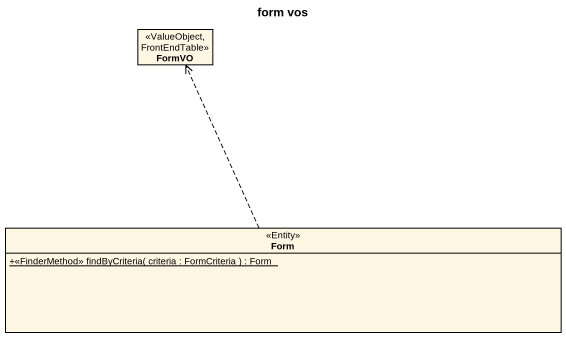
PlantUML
@startuml
title form vos
hide circle
hide empty members
skinparam classAttributeIconSize 0
class FormVO <<ValueObject, FrontEndTable>>
class Form <<Entity>> {
  {static} +<<FinderMethod>> findByCriteria( criteria : FormCriteria ) : Form
}
Form .up.> FormVO
@enduml
